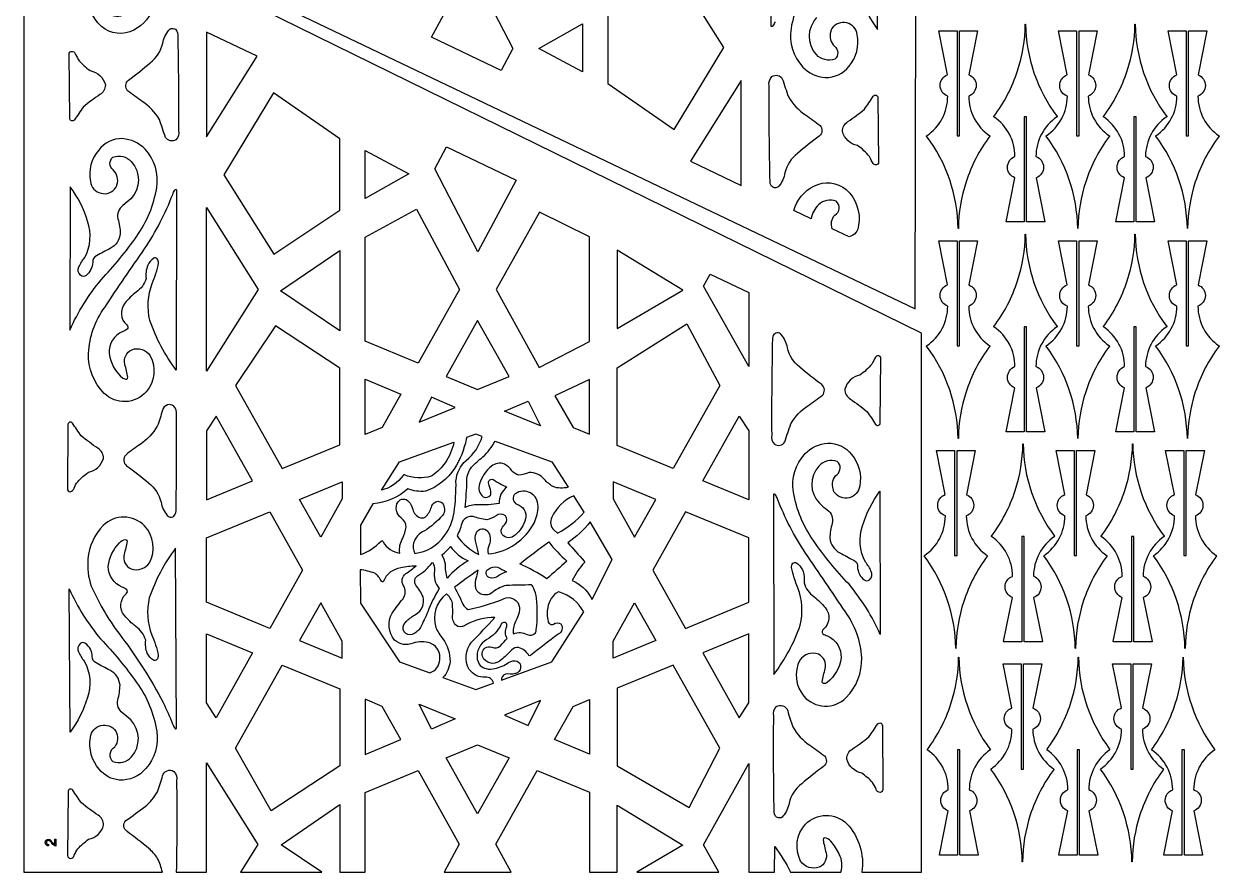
# Model space of a CAD drawing. Header units: millimetres. Extents: x -3878 to -2883, y 1430 to 3427.
# Drawn here: x -3875 to -2883, y 1430 to 2134 of the extents above; entities that cross this region are included whole.
import ezdxf

# ---------------------------------------------------------------- set-up
doc = ezdxf.new("R2010")
doc.units = ezdxf.units.MM
doc.layers.add('Default', color=70, linetype='Continuous')

msp = doc.modelspace()

# ---------------------------------------------------------------- linework, layer by layer
at = {"layer": 'Default'}
msp.add_lwpolyline([(-3874.99, 2251.1), (-3135.15, 1897.48), (-3131.81, 3427.08)], dxfattribs=at)
for points in [[(-3251.53, 2135.46, -0.086443), (-3253.23, 2132.1, -0.424748), (-3254.69, 2131.55), (-3254.49, 2281.21, -0.079206)], [(-3180.92, 2157.82, 0.086484), (-3166.41, 2129.14), (-3166.15, 2248, -0.068295)], [(-3221.68, 2170.12, 0.11336), (-3238.21, 2129.98, 0.233622), (-3228.55, 2097.94, 0.183691), (-3209.83, 2089.22, 0.239584), (-3190.07, 2098.72, 0.230445), (-3183.26, 2124.75, 0.690603), (-3204.31, 2129.86, 0.088334), (-3205.22, 2127.46, 0.299533), (-3202.06, 2115.14, -0.475634), (-3201.88, 2104.57, -0.308512), (-3217.17, 2108.27, -0.394499), (-3216.72, 2139.07, -0.039778)]]:
    msp.add_lwpolyline(points, format="xyb", dxfattribs=at)
for points in [[(-3251.93, 1430.08), (-3251.81, 1451.21, -0.041993), (-3238.61, 1430.08), (-3196.85, 1430.08, 0.20214), (-3198.18, 1444.86, 0.089549), (-3205.31, 1455.68, 0.240467), (-3210.65, 1458.53, 0.249398), (-3211.68, 1456.95, 0.027776), (-3209.14, 1446.17, -0.350829), (-3214.93, 1434.07, -0.341045), (-3230.26, 1439.16, -0.314169), (-3226.24, 1469.72, -0.418503), (-3191.91, 1470.15, -0.229374), (-3179.45, 1430.08), (-3129.99, 1430.08), (-3129.99, 1877.21), (-3874.99, 2243.1), (-3874.99, 1430.08), (-3760.06, 1430.08, 0.060262), (-3763.98, 1441.22, 0.093782), (-3771.4, 1449.64, 0.020778), (-3789.55, 1463.91, -0.477801), (-3790.27, 1472.76, 0.003225), (-3774.47, 1484.4, 0.092305), (-3764.07, 1496.74, 0.027343), (-3759.89, 1510.01, -0.498682), (-3750.53, 1513.6, -0.263913), (-3748.23, 1505.92, -0.006445), (-3748.47, 1430.08), (-3723.43, 1430.08), (-3723.43, 1520.81), (-3680.93, 1452.89), (-3695.28, 1430.08), (-3627.63, 1430.08), (-3661.46, 1452.77), (-3612.63, 1486.25), (-3612.63, 1430.08), (-3591.79, 1430.08), (-3591.79, 1496.03), (-3547.74, 1514.33), (-3513.57, 1453.29), (-3526.17, 1430.08), (-3470.62, 1430.08), (-3483.14, 1453.29), (-3448.96, 1514.33), (-3405.64, 1496.33), (-3405.64, 1430.08), (-3382.49, 1430.08), (-3382.49, 1485.55), (-3327.94, 1452.43), (-3366.1, 1430.08), (-3298.1, 1430.08), (-3310.79, 1452.63), (-3273.27, 1520.14), (-3273.27, 1430.08)], [(-3798.92, 2164.09), (-3798.89, 2163.97, -0.264388), (-3800.99, 2152.68, 0.5306), (-3802.21, 2141.1, 0.28227), (-3787.6, 2144.02, 0.145636), (-3781.33, 2155.69), (-3767.01, 2148.84, -0.201205), (-3783.61, 2128.62, -0.301184), (-3810.64, 2131.53, -0.253613), (-3820.84, 2161.11, -0.319324), (-3812.92, 2170.79)], [(-3050.23, 2094.82, 0.075188), (-3043.77, 2133.53, -0.984999), (-3043.59, 2133.53, 0.158189), (-3017.43, 2056.86, -0.427199), (-3017.45, 2056.73, 0.246783), (-3034.99, 2023.7, -0.711573), (-3034.86, 2006.09), (-3027.59, 1969.54, -0.472994), (-3027.68, 1969.44, 0.00008), (-3042.58, 1969.44, -0.414262), (-3042.67, 1969.53), (-3042.67, 2056.71), (-3044.69, 2056.71), (-3044.69, 1969.53, -0.414216), (-3044.78, 1969.44), (-3059.68, 1969.44, -0.472994), (-3059.77, 1969.54), (-3052.49, 2006.13, -0.701731), (-3052.37, 2023.66, 0.248166), (-3069.92, 2056.73, -0.427814), (-3069.94, 2056.86, 0.082025)], [(-2959.23, 2094.82, 0.075188), (-2952.77, 2133.53, -0.984999), (-2952.59, 2133.53, 0.158189), (-2926.43, 2056.86, -0.427199), (-2926.45, 2056.73, 0.246783), (-2943.99, 2023.7, -0.711573), (-2943.86, 2006.09), (-2936.59, 1969.54, -0.472994), (-2936.68, 1969.44, 0.00008), (-2951.58, 1969.44, -0.414262), (-2951.67, 1969.53), (-2951.67, 2056.71), (-2953.69, 2056.71), (-2953.69, 1969.53, -0.414216), (-2953.78, 1969.44), (-2968.68, 1969.44, -0.472994), (-2968.77, 1969.54), (-2961.49, 2006.13, -0.701731), (-2961.37, 2023.66, 0.248166), (-2978.92, 2056.73, -0.427814), (-2978.94, 2056.86, 0.082025)], [(-3788.23, 2087.06, 0.020506), (-3770.08, 2101.51, 0.174932), (-3759.73, 2117.61, -0.123758), (-3754.67, 2128.59, -0.573222), (-3748.05, 2127.68, -0.123075), (-3747.31, 2125.11, -0.006777), (-3746.68, 2045.37, -0.269714), (-3748.93, 2037.68, -0.42653), (-3757.49, 2039.5, 0.00318), (-3762.56, 2054.45, 0.115997), (-3776.76, 2069.48, -0.015127), (-3788.86, 2078.26, -0.42383)], [(-3092.92, 2002.71, 0.075188), (-3099.37, 1964, -0.984999), (-3099.55, 1964, 0.158189), (-3125.72, 2040.67, -0.427199), (-3125.69, 2040.8, 0.246783), (-3108.15, 2073.82, -0.711573), (-3108.28, 2091.44), (-3115.55, 2127.98, -0.472994), (-3115.46, 2128.09, 0.00008), (-3100.56, 2128.09, -0.414262), (-3100.47, 2128), (-3100.47, 2040.82), (-3098.45, 2040.82), (-3098.45, 2128, -0.414216), (-3098.36, 2128.09), (-3083.46, 2128.09, -0.472994), (-3083.37, 2127.98), (-3090.65, 2091.4, -0.701731), (-3090.77, 2073.87, 0.248166), (-3073.23, 2040.8, -0.427814), (-3073.2, 2040.67, 0.082025)], [(-2993.67, 2002.71, 0.075188), (-3000.12, 1964, -0.984999), (-3000.3, 1964, 0.158189), (-3026.47, 2040.67, -0.427199), (-3026.45, 2040.8, 0.246783), (-3008.9, 2073.82, -0.711573), (-3009.03, 2091.44), (-3016.3, 2127.98, -0.472994), (-3016.21, 2128.09, 0.00008), (-3001.31, 2128.09, -0.414262), (-3001.22, 2128), (-3001.22, 2040.82), (-2999.2, 2040.82), (-2999.2, 2128, -0.414216), (-2999.11, 2128.09), (-2984.21, 2128.09, -0.472994), (-2984.12, 2127.98), (-2991.41, 2091.4, -0.701731), (-2991.52, 2073.87, 0.248166), (-2973.98, 2040.8, -0.427814), (-2973.96, 2040.67, 0.082025)], [(-2902.67, 2002.71, 0.075188), (-2909.12, 1964, -0.984999), (-2909.3, 1964, 0.158189), (-2935.47, 2040.67, -0.427199), (-2935.45, 2040.8, 0.246783), (-2917.9, 2073.82, -0.711573), (-2918.03, 2091.44), (-2925.3, 2127.98, -0.472994), (-2925.21, 2128.09, 0.00008), (-2910.31, 2128.09, -0.414262), (-2910.22, 2128), (-2910.22, 2040.82), (-2908.2, 2040.82), (-2908.2, 2128, -0.414216), (-2908.11, 2128.09), (-2893.21, 2128.09, -0.472994), (-2893.12, 2127.98), (-2900.41, 2091.4, -0.701731), (-2900.52, 2073.87, 0.248166), (-2882.98, 2040.8, -0.427814), (-2882.96, 2040.67, 0.082025)], [(-3836.85, 2055.35), (-3836.86, 2055.54), (-3837.38, 2108.36, -0.583524), (-3834.59, 2110.86, -0.213218), (-3832.95, 2109.89, -0.026857), (-3829.89, 2104.12, 0.067631), (-3819.97, 2094.94, -0.290968), (-3807.37, 2083.15, -0.262406), (-3811.98, 2075.03, 0.025663), (-3825.7, 2064.77, 0.012763), (-3832.99, 2054.05, -0.726847)], [(-3214.76, 2040.7, 0.020506), (-3232.91, 2026.26, 0.174932), (-3243.27, 2010.16, -0.123758), (-3248.32, 1999.18, -0.573222), (-3254.94, 2000.09, -0.123075), (-3255.68, 2002.65, -0.006777), (-3256.31, 2082.4, -0.269714), (-3254.06, 2090.09, -0.42653), (-3245.51, 2088.27, 0.00318), (-3240.44, 2073.32, 0.115997), (-3226.23, 2058.28, -0.015127), (-3214.14, 2049.51, -0.42383)], [(-3166.14, 2072.42), (-3166.14, 2072.23), (-3165.61, 2019.41, -0.583524), (-3168.41, 2016.91, -0.213218), (-3170.05, 2017.88, -0.026857), (-3173.11, 2023.64, 0.067631), (-3183.03, 2032.82, -0.290968), (-3195.62, 2044.62, -0.262406), (-3191.02, 2052.74, 0.025663), (-3177.3, 2063, 0.012763), (-3170, 2073.72, -0.726847)], [(-3827.91, 1925.18, -0.357202), (-3829.29, 1932.09, -0.082144), (-3824.56, 1939.72, 0.20864), (-3822.07, 1969.95, 0.086484), (-3836.58, 1998.63), (-3836.84, 1879.77, -0.068295), (-3810.93, 1921.44, 0.038709), (-3781.31, 1957.65, 0.11336), (-3764.78, 1997.79, 0.233622), (-3774.44, 2029.82, 0.183691), (-3793.17, 2038.55, 0.239584), (-3812.92, 2029.05, 0.230445), (-3819.74, 2003.01, 0.690603), (-3798.68, 1997.9, 0.088334), (-3797.78, 2000.31, 0.299533), (-3800.93, 2012.63, -0.475634), (-3801.11, 2023.2, -0.308512), (-3785.82, 2019.5, -0.394499), (-3786.28, 1988.7, -0.039778), (-3792.87, 1983.14, 0.299111), (-3796.92, 1972.07, -0.063872), (-3794.97, 1959.72, -0.25494), (-3803.38, 1947.41, 0.006297), (-3814.79, 1941.32, 0.332396), (-3817.9, 1936.02, -0.216468), (-3823.43, 1924.99, -0.361667)], [(-3772.25, 1933.47, 0.124348), (-3773.54, 1922.59, -0.171984), (-3781.73, 1911.27, 0.053003), (-3791.12, 1902.08, 0.410921), (-3789.61, 1884.09, -0.433717), (-3789.15, 1880.43, -0.077739), (-3792.92, 1878.57, 0.322399), (-3804.23, 1860.29, 0.197218), (-3792.74, 1839.9, 0.160321), (-3789.63, 1838.98, 0.249131), (-3788.61, 1840.57, 0.027786), (-3791.2, 1851.33, -0.350097), (-3785.45, 1863.47, -0.341491), (-3770.1, 1858.48, -0.306802), (-3773.45, 1828.53, -0.432338), (-3808.33, 1827.25, -0.206013), (-3821.41, 1860.42, -0.144673), (-3807.87, 1898.58, -0.003386), (-3774.78, 1947.22, 0.053849), (-3751.46, 1992.3, -0.086443), (-3749.76, 1995.67, -0.424748), (-3748.31, 1996.21), (-3748.5, 1846.56, -0.079206), (-3770.37, 1887.6, -0.152055), (-3768.43, 1918.42, 0.051326), (-3763.16, 1935.37, 0.172307), (-3764.34, 1938.86, 0.346332), (-3767.19, 1939.25, 0.126385)], [(-3204.08, 1963.67), (-3204.1, 1963.8, -0.264388), (-3202, 1975.09, 0.5306), (-3200.78, 1986.67, 0.28227), (-3215.4, 1983.74, 0.145636), (-3221.67, 1972.08), (-3235.98, 1978.92, -0.201205), (-3219.38, 1999.15, -0.301184), (-3192.36, 1996.23, -0.253613), (-3182.15, 1966.66, -0.319324), (-3190.07, 1956.98)], [(-3050.23, 1920.58, 0.075188), (-3043.77, 1959.3, -0.984999), (-3043.59, 1959.3, 0.158189), (-3017.43, 1882.63, -0.427199), (-3017.45, 1882.5, 0.246783), (-3034.99, 1849.47, -0.711573), (-3034.86, 1831.86), (-3027.59, 1795.31, -0.472994), (-3027.68, 1795.2, 0.00008), (-3042.58, 1795.2, -0.414262), (-3042.67, 1795.29), (-3042.67, 1882.48), (-3044.69, 1882.48), (-3044.69, 1795.29, -0.414216), (-3044.78, 1795.2), (-3059.68, 1795.2, -0.472994), (-3059.77, 1795.31), (-3052.49, 1831.89, -0.701731), (-3052.37, 1849.43, 0.248166), (-3069.92, 1882.5, -0.427814), (-3069.94, 1882.63, 0.082025)], [(-2959.23, 1920.58, 0.075188), (-2952.77, 1959.3, -0.984999), (-2952.59, 1959.3, 0.158189), (-2926.43, 1882.63, -0.427199), (-2926.45, 1882.5, 0.246783), (-2943.99, 1849.47, -0.711573), (-2943.86, 1831.86), (-2936.59, 1795.31, -0.472994), (-2936.68, 1795.2, 0.00008), (-2951.58, 1795.2, -0.414262), (-2951.67, 1795.29), (-2951.67, 1882.48), (-2953.69, 1882.48), (-2953.69, 1795.29, -0.414216), (-2953.78, 1795.2), (-2968.68, 1795.2, -0.472994), (-2968.77, 1795.31), (-2961.49, 1831.89, -0.701731), (-2961.37, 1849.43, 0.248166), (-2978.92, 1882.5, -0.427814), (-2978.94, 1882.63, 0.082025)], [(-3092.92, 1828.48, 0.075188), (-3099.37, 1789.77, -0.984999), (-3099.55, 1789.77, 0.158189), (-3125.72, 1866.44, -0.427199), (-3125.69, 1866.56, 0.246783), (-3108.15, 1899.59, -0.711573), (-3108.28, 1917.21), (-3115.55, 1953.75, -0.472994), (-3115.46, 1953.86, 0.00008), (-3100.56, 1953.86, -0.414262), (-3100.47, 1953.77), (-3100.47, 1866.58), (-3098.45, 1866.58), (-3098.45, 1953.77, -0.414216), (-3098.36, 1953.86), (-3083.46, 1953.86, -0.472994), (-3083.37, 1953.75), (-3090.65, 1917.17, -0.701731), (-3090.77, 1899.63, 0.248166), (-3073.23, 1866.56, -0.427814), (-3073.2, 1866.44, 0.082025)], [(-2993.67, 1828.48, 0.075188), (-3000.12, 1789.77, -0.984999), (-3000.3, 1789.77, 0.158189), (-3026.47, 1866.44, -0.427199), (-3026.45, 1866.56, 0.246783), (-3008.9, 1899.59, -0.711573), (-3009.03, 1917.21), (-3016.3, 1953.75, -0.472994), (-3016.21, 1953.86, 0.00008), (-3001.31, 1953.86, -0.414262), (-3001.22, 1953.77), (-3001.22, 1866.58), (-2999.2, 1866.58), (-2999.2, 1953.77, -0.414216), (-2999.11, 1953.86), (-2984.21, 1953.86, -0.472994), (-2984.12, 1953.75), (-2991.41, 1917.17, -0.701731), (-2991.52, 1899.63, 0.248166), (-2973.98, 1866.56, -0.427814), (-2973.96, 1866.44, 0.082025)], [(-2902.67, 1828.48, 0.075188), (-2909.12, 1789.77, -0.984999), (-2909.3, 1789.77, 0.158189), (-2935.47, 1866.44, -0.427199), (-2935.45, 1866.56, 0.246783), (-2917.9, 1899.59, -0.711573), (-2918.03, 1917.21), (-2925.3, 1953.75, -0.472994), (-2925.21, 1953.86, 0.00008), (-2910.31, 1953.86, -0.414262), (-2910.22, 1953.77), (-2910.22, 1866.58), (-2908.2, 1866.58), (-2908.2, 1953.77, -0.414216), (-2908.11, 1953.86), (-2893.21, 1953.86, -0.472994), (-2893.12, 1953.75), (-2900.41, 1917.17, -0.701731), (-2900.52, 1899.63, 0.248166), (-2882.98, 1866.56, -0.427814), (-2882.96, 1866.44, 0.082025)], [(-3212.76, 1834.48, -0.020506), (-3230.91, 1848.92, -0.174932), (-3241.26, 1865.03, 0.123758), (-3246.32, 1876.01, 0.573222), (-3252.94, 1875.1, 0.123075), (-3253.68, 1872.53, 0.006777), (-3254.31, 1792.79, 0.269714), (-3252.06, 1785.1, 0.42653), (-3243.5, 1786.92, -0.00318), (-3238.43, 1801.87, -0.115997), (-3224.23, 1816.9, 0.015127), (-3212.13, 1825.68, 0.42383)], [(-3164.14, 1802.77), (-3164.13, 1802.96), (-3163.61, 1855.78, 0.583524), (-3166.41, 1858.28, 0.213218), (-3168.04, 1857.31, 0.026857), (-3171.11, 1851.54, -0.067631), (-3181.02, 1842.36, 0.290968), (-3193.62, 1830.57, 0.262406), (-3189.01, 1822.45, -0.025663), (-3175.29, 1812.19, -0.012763), (-3168, 1801.47, 0.726847)], [(-3755.85, 1817.62, 0.24666), (-3760.06, 1813.34, -0.027343), (-3764.25, 1800.07, -0.115738), (-3778.39, 1784.94, 0.015094), (-3790.45, 1776.09, 0.448773), (-3789.72, 1767.23, -0.020778), (-3771.58, 1752.96, -0.175205), (-3761.16, 1736.93, 0.124943), (-3756.06, 1725.98, 0.5741), (-3749.45, 1726.93, 0.122783), (-3748.71, 1729.5, 0.006777), (-3748.41, 1809.25, 0.263913), (-3750.7, 1816.93, 0.217884)], [(-3836.61, 1745.66, 0.312864), (-3833.35, 1748.55, -0.139682), (-3826.01, 1758.13, -0.018911), (-3821.5, 1761.73, 0.280916), (-3808.99, 1773.32, 0.274982), (-3813.59, 1781.69, -0.025719), (-3827.35, 1791.87, -0.01279), (-3834.69, 1802.54, 0.748308), (-3838.55, 1801.02), (-3838.86, 1748.2, 0.399768)], [(-3585.34, 1735.52), (-3595.54, 1718), (-3595.61, 1693.55, 0.125472), (-3578.53, 1704.71, -0.534392), (-3576.77, 1703.98, 0.235946), (-3563.04, 1694.69, -0.161189), (-3560.6, 1707.06, 0.093652), (-3557.72, 1716.34, 0.24212), (-3561.74, 1723.9, -0.407968), (-3564.44, 1737.17, -0.48972), (-3555.64, 1737.58, -0.137177), (-3552.2, 1730.82, 0.259964), (-3545.91, 1724.04, 0.294367), (-3540.82, 1725.58, 0.115694), (-3536.38, 1733.88, -0.260914), (-3531.46, 1737.67, -0.193615), (-3527.87, 1736.37, -0.35846), (-3527.62, 1726.02, -0.078424), (-3542.6, 1713.06, 0.227439), (-3551.49, 1703.19, 0.180437), (-3550.51, 1694.51, 0.218334), (-3525.85, 1709.3, 0.128012), (-3517.92, 1728.47, 0.039134), (-3516.34, 1754.4, -0.192198), (-3507.99, 1771.61, 0.160372), (-3494.62, 1791.56), (-3499.88, 1793.46), (-3507.72, 1790.61, -0.083565), (-3507.83, 1789.24, -0.090015), (-3517.6, 1764.91, -0.164998), (-3541.64, 1746.04, -0.062986), (-3541.85, 1745.99, -0.112581), (-3556.32, 1747.93, -0.157496)], [(-3560.27, 1759.1, -0.172507), (-3578.21, 1746.79), (-3563.11, 1770.51), (-3518, 1786.87, -0.094164), (-3525.22, 1769.69), (-3525.22, 1769.69, -0.087436), (-3535.85, 1759.18), (-3535.85, 1759.18, -0.071711), (-3536.9, 1758.44, -0.166182), (-3559.16, 1759.54, 0.382931)], [(-3480.57, 1735.82, -0.055124), (-3498.37, 1734.84, 0.108731), (-3508.81, 1732.52, 0.025779), (-3507.29, 1755.03, -0.178289), (-3503.37, 1765.89), (-3503.37, 1765.89, -0.035364), (-3494.02, 1774.58, 0.078847), (-3483.87, 1787.66), (-3436.65, 1770.51), (-3423.23, 1749.4, -0.17089), (-3435.97, 1749.94, -0.07806), (-3442.94, 1755.9, 0.234516), (-3455.65, 1761.6, -0.056939), (-3464.1, 1759.38, -0.1886), (-3469.92, 1763.08, 0.121245), (-3476.19, 1768.5, 0.281187), (-3486.89, 1766.79, 0.151531), (-3496.82, 1752.17, 0.331289), (-3493.71, 1741.51, 0.401515), (-3487.76, 1742.86, 0.107941), (-3487.43, 1743.96, 0.119899), (-3488.84, 1750.9, -0.230232), (-3488.93, 1754.85, -0.337465), (-3485.49, 1755.71, 0.046703), (-3474.07, 1749.53, 0.244621)], [(-3173.08, 1672.6, 0.357202), (-3171.7, 1679.51, 0.082144), (-3176.43, 1687.14, -0.20864), (-3178.92, 1717.36, -0.086484), (-3164.41, 1746.05), (-3164.15, 1627.19, 0.068295), (-3190.06, 1668.85, -0.038709), (-3219.68, 1705.07, -0.11336), (-3236.21, 1745.2, -0.233622), (-3226.55, 1777.24, -0.183691), (-3207.82, 1785.97, -0.239584), (-3188.07, 1776.47, -0.230445), (-3181.25, 1750.43, -0.690603), (-3202.31, 1745.32, -0.088334), (-3203.22, 1747.73, -0.299533), (-3200.06, 1760.04, 0.475634), (-3199.88, 1770.61, 0.308512), (-3215.17, 1766.91, 0.394499), (-3214.72, 1736.12, 0.039778), (-3208.12, 1730.56, -0.299111), (-3204.07, 1719.49, 0.063872), (-3206.02, 1707.14, 0.25494), (-3197.61, 1694.83, -0.006297), (-3186.2, 1688.74, -0.332396), (-3183.09, 1683.44, 0.216468), (-3177.56, 1672.41, 0.361667)], [(-3094.92, 1654.48, 0.075188), (-3101.37, 1615.77, -0.984999), (-3101.55, 1615.77, 0.158189), (-3127.72, 1692.44, -0.427199), (-3127.69, 1692.56, 0.246783), (-3110.15, 1725.59, -0.711573), (-3110.28, 1743.21), (-3117.55, 1779.75, -0.472994), (-3117.46, 1779.86, 0.00008), (-3102.56, 1779.86, -0.414262), (-3102.47, 1779.77), (-3102.47, 1692.58), (-3100.45, 1692.58), (-3100.45, 1779.77, -0.414216), (-3100.36, 1779.86), (-3085.46, 1779.86, -0.472994), (-3085.37, 1779.75), (-3092.65, 1743.17, -0.701731), (-3092.77, 1725.63, 0.248166), (-3075.23, 1692.56, -0.427814), (-3075.2, 1692.44, 0.082025)], [(-3052.23, 1746.58, 0.075188), (-3045.77, 1785.3, -0.984999), (-3045.59, 1785.3, 0.158189), (-3019.43, 1708.63, -0.427199), (-3019.45, 1708.5, 0.246783), (-3036.99, 1675.47, -0.711573), (-3036.86, 1657.86), (-3029.59, 1621.31, -0.472994), (-3029.68, 1621.2, 0.00008), (-3044.58, 1621.2, -0.414262), (-3044.67, 1621.29), (-3044.67, 1708.48), (-3046.69, 1708.48), (-3046.69, 1621.29, -0.414216), (-3046.78, 1621.2), (-3061.68, 1621.2, -0.472994), (-3061.77, 1621.31), (-3054.49, 1657.89, -0.701731), (-3054.37, 1675.43, 0.248166), (-3071.92, 1708.5, -0.427814), (-3071.94, 1708.63, 0.082025)], [(-2995.67, 1654.48, 0.075188), (-3002.12, 1615.77, -0.984999), (-3002.3, 1615.77, 0.158189), (-3028.47, 1692.44, -0.427199), (-3028.45, 1692.56, 0.246783), (-3010.9, 1725.59, -0.711573), (-3011.03, 1743.21), (-3018.3, 1779.75, -0.472994), (-3018.21, 1779.86, 0.00008), (-3003.31, 1779.86, -0.414262), (-3003.22, 1779.77), (-3003.22, 1692.58), (-3001.2, 1692.58), (-3001.2, 1779.77, -0.414216), (-3001.11, 1779.86), (-2986.21, 1779.86, -0.472994), (-2986.12, 1779.75), (-2993.41, 1743.17, -0.701731), (-2993.52, 1725.63, 0.248166), (-2975.98, 1692.56, -0.427814), (-2975.96, 1692.44, 0.082025)], [(-2961.23, 1746.58, 0.075188), (-2954.77, 1785.3, -0.984999), (-2954.59, 1785.3, 0.158189), (-2928.43, 1708.63, -0.427199), (-2928.45, 1708.5, 0.246783), (-2945.99, 1675.47, -0.711573), (-2945.86, 1657.86), (-2938.59, 1621.31, -0.472994), (-2938.68, 1621.2, 0.00008), (-2953.58, 1621.2, -0.414262), (-2953.67, 1621.29), (-2953.67, 1708.48), (-2955.69, 1708.48), (-2955.69, 1621.29, -0.414216), (-2955.78, 1621.2), (-2970.68, 1621.2, -0.472994), (-2970.77, 1621.31), (-2963.49, 1657.89, -0.701731), (-2963.37, 1675.43, 0.248166), (-2980.92, 1708.5, -0.427814), (-2980.94, 1708.63, 0.082025)], [(-2904.67, 1654.48, 0.075188), (-2911.12, 1615.77, -0.984999), (-2911.3, 1615.77, 0.158189), (-2937.47, 1692.44, -0.427199), (-2937.45, 1692.56, 0.246783), (-2919.9, 1725.59, -0.711573), (-2920.03, 1743.21), (-2927.3, 1779.75, -0.472994), (-2927.21, 1779.86, 0.00008), (-2912.31, 1779.86, -0.414262), (-2912.22, 1779.77), (-2912.22, 1692.58), (-2910.2, 1692.58), (-2910.2, 1779.77, -0.414216), (-2910.11, 1779.86), (-2895.21, 1779.86, -0.472994), (-2895.12, 1779.75), (-2902.41, 1743.17, -0.701731), (-2902.52, 1725.63, 0.248166), (-2884.98, 1692.56, -0.427814), (-2884.96, 1692.44, 0.082025)], [(-3515.48, 1708.94, 0.119776), (-3497.42, 1693.56, 0.045698), (-3499.7, 1702.74, -0.192011), (-3499.34, 1711.72, -0.524316), (-3490, 1712.92, -0.261481), (-3488.87, 1701.65, 0.130982), (-3489.68, 1694.01, 0.254858), (-3451.26, 1720.14, 0.110118), (-3448.21, 1733.66, 0.610354), (-3467.13, 1743.96, 0.572121), (-3465.74, 1735.33, -0.391735), (-3458.59, 1723.09, -0.157271), (-3467.3, 1709.54, -0.427734), (-3477.94, 1710.01, -0.320865), (-3478.3, 1715.09, -0.060779), (-3475.18, 1719.15, 0.322721), (-3475.28, 1725.59), (-3475.28, 1725.59, 0.355403), (-3483.09, 1725.57, -0.113621), (-3490.74, 1722.44, -0.056422), (-3502.22, 1725.13, 0.27598), (-3511.05, 1720.79, -0.051473)], [(-3409.96, 1728.53), (-3418.6, 1742.14, 0.190755), (-3436.74, 1724.41, 0.360966), (-3434.84, 1713.73), (-3432.22, 1711.36, 0.094875)], [(-3228.74, 1680.88, -0.124348), (-3227.45, 1670.01, 0.171984), (-3219.26, 1658.69, -0.053003), (-3209.87, 1649.49, -0.410921), (-3211.38, 1631.51, 0.433717), (-3211.84, 1627.85, 0.077739), (-3208.07, 1625.99, -0.322399), (-3196.76, 1607.71, -0.197218), (-3208.25, 1587.32, -0.160321), (-3211.36, 1586.4, -0.249131), (-3212.38, 1587.98, -0.027786), (-3209.79, 1598.75, 0.350097), (-3215.54, 1610.89, 0.341491), (-3230.89, 1605.9, 0.306802), (-3227.54, 1575.95, 0.432338), (-3192.66, 1574.67, 0.206013), (-3179.58, 1607.84, 0.144673), (-3193.12, 1646, 0.003386), (-3226.21, 1694.63, -0.053849), (-3249.53, 1739.72, 0.086443), (-3251.23, 1743.09, 0.424748), (-3252.68, 1743.63), (-3252.49, 1593.98, 0.079206), (-3230.62, 1635.02, 0.152055), (-3232.56, 1665.84, -0.051326), (-3237.84, 1682.79, -0.172307), (-3236.65, 1686.28, -0.346332), (-3233.8, 1686.67, -0.126385)], [(-3772.57, 1611.67, -0.124595), (-3773.9, 1622.54, 0.172423), (-3782.14, 1633.81, -0.054769), (-3791.57, 1642.95, -0.410266), (-3790.13, 1660.94, 0.433271), (-3789.68, 1664.6, 0.077861), (-3793.46, 1666.44, -0.30209), (-3805.04, 1683.73, -0.166916), (-3795.68, 1703.19, -0.240467), (-3790.34, 1706.05, -0.249398), (-3789.31, 1704.47, -0.027776), (-3791.85, 1693.69, 0.350829), (-3786.06, 1681.59, 0.341045), (-3770.73, 1686.68, 0.314169), (-3774.75, 1717.24, 0.418503), (-3809.08, 1717.67, 0.174326), (-3821.79, 1690, 0.109576), (-3819.05, 1667.36, 0.062275), (-3793.58, 1624.69, -0.041735), (-3759.47, 1570.9, -0.014891), (-3751.54, 1552.97, 0.086617), (-3749.83, 1549.62, 0.424926), (-3748.37, 1549.08), (-3749.18, 1698.73, 0.07905), (-3770.88, 1657.55, 0.152063), (-3768.81, 1626.75, -0.051417), (-3763.47, 1609.82, -0.189517), (-3764.65, 1606.33, -0.346809), (-3767.49, 1605.92, -0.126453)], [(-3403.65, 1656.33), (-3403.13, 1657.15), (-3386.63, 1689.38), (-3404.95, 1720.59, -0.07883), (-3423.61, 1703.36, 0.009925), (-3409.84, 1688.14, -0.426734), (-3409.77, 1686.88, 0.065646), (-3419.99, 1672, -0.17501), (-3404.27, 1657.57), (-3404.27, 1657.57, -0.010745)], [(-3520.98, 1700.22, 0.129064), (-3506.31, 1688.29, 0.074171), (-3523.69, 1673.96, -0.070702), (-3525.03, 1685.53, 0.113861), (-3528.15, 1693.16, 0.063971), (-3521.06, 1700.11), (-3521.06, 1700.11)], [(-3463.45, 1685.75, -0.015325), (-3439.35, 1703.93, 0.04614), (-3424.2, 1688.03, 0.005713), (-3440.93, 1673.48, 0.038778)], [(-3530.21, 1665.29, 0.054461), (-3539.79, 1645.91, -0.017492), (-3545.83, 1633.08, -0.170857), (-3552.6, 1627.14, -0.30963), (-3559.36, 1629.28, -0.325592), (-3558.27, 1637.24, -0.038721), (-3557.17, 1638.47, -0.044167), (-3549.88, 1643.88, 0.353711), (-3543.7, 1658.47, 0.066387), (-3549.62, 1668.19, -0.411746), (-3548.35, 1675.84, 0.121544), (-3536.25, 1686.73), (-3536.25, 1686.73), (-3535.9, 1687.26, -0.143735), (-3534.12, 1680.17, 0.23007)], [(-3595.97, 1680.95), (-3595.64, 1653.23), (-3563.12, 1604.44), (-3538.1, 1595.37, 0.320336), (-3529.86, 1606.41, 0.331969), (-3536.7, 1619.57, 0.014567), (-3537.59, 1620.04, 0.163555), (-3551.94, 1620.07, -0.301709), (-3567.29, 1622.59, -0.313436), (-3569.37, 1644.86, -0.020953), (-3560.32, 1656.86, 0.307944), (-3559.86, 1667.62, -0.400323), (-3557.93, 1677.73, 0.039296), (-3549.5, 1684.13, 0.02405), (-3562.24, 1682.56, 0.259406), (-3576.56, 1671.33, -0.587979), (-3578.08, 1671.29, 0.111986), (-3583.83, 1678.01, 0.056208)], [(-3453.56, 1668.32, -0.002135), (-3474.69, 1667.91, 0.11238), (-3486.83, 1661.58, -0.396764), (-3498.8, 1663.21, -0.112924), (-3499.78, 1665.44, -0.144638), (-3499.09, 1675.16, 0.024127), (-3497.92, 1680.54, 0.008608), (-3517.6, 1666.36, -0.040978), (-3510.69, 1652.35, 0.119194), (-3506.16, 1647.92, 0.043721), (-3478.07, 1656.19, -0.406382), (-3465.09, 1653.75, -0.254662), (-3465.31, 1641.51, 0.074005), (-3468.93, 1631.41, 0.078937), (-3468.55, 1627.68, -0.239674), (-3457.26, 1627.14, 0.346212), (-3450.35, 1628.62, 0.166462), (-3449.69, 1631.4, 0.060766), (-3449.64, 1657.24, 0.090993), (-3451.91, 1665.8), (-3451.91, 1665.8, 0.070578)], [(-3474.38, 1679.14, 0.082143), (-3481.07, 1675.79, -0.235479), (-3488.8, 1674.38, -0.640175), (-3489.42, 1681.51, -0.234123), (-3482.01, 1683.06, -0.021157)], [(-3828.26, 1619.6, 0.353881), (-3829.61, 1612.69, 0.082113), (-3824.86, 1605.08, -0.208904), (-3822.24, 1574.88, -0.086345), (-3836.63, 1546.1), (-3837.38, 1664.95, 0.068438), (-3811.29, 1623.46, -0.038835), (-3781.53, 1587.43, -0.121623), (-3764.76, 1546.8, -0.22635), (-3773.76, 1516, -0.242341), (-3795.8, 1506.44, -0.208918), (-3812.42, 1515.33, -0.224816), (-3819.77, 1541.82, -0.688915), (-3798.76, 1547.11, -0.265065), (-3799.43, 1534.02, -0.015041), (-3799.92, 1533.39, 0.529776), (-3801.07, 1521.76, 0.308634), (-3785.78, 1525.56, 0.394552), (-3786.36, 1556.34, 0.040002), (-3792.98, 1561.87, -0.299751), (-3797.08, 1572.91, 0.063831), (-3795.18, 1585.27, 0.255589), (-3803.64, 1597.53, -0.006267), (-3815.07, 1603.55, -0.333186), (-3818.21, 1608.83, 0.216277), (-3823.82, 1619.83, 0.361529)], [(-3499.88, 1581.49), (-3485.07, 1586.85, 0.374449), (-3491.99, 1591.66, -0.256515), (-3505.35, 1598.18, -0.308165), (-3503.5, 1620.81, 0.007627), (-3484.01, 1641.28, 0.130802), (-3507.52, 1635.38, -0.19928), (-3514.77, 1633.84, -0.307239), (-3519.12, 1642.1, 0.042642), (-3519.34, 1653.21, 0.180927), (-3524.17, 1660.81, 0.319504), (-3533.1, 1633.06, 0.054033), (-3527.37, 1623.65, -0.166081), (-3521.26, 1604.8, -0.169094), (-3527.21, 1591.4)], [(-3410.26, 1645.94, 0.191192), (-3430.45, 1662.42, 0.005248), (-3431.33, 1662.71, 0.227781), (-3440.18, 1649.55, 0.101613), (-3439.9, 1638.09, 0.518279), (-3435.36, 1635.76, -0.289941), (-3429.32, 1636.15, -0.471569), (-3431.64, 1627.34, 0.003928), (-3454.53, 1609.64, -0.388198), (-3455.74, 1609.75, 0.184808), (-3464.36, 1616.32, 0.215902), (-3469.98, 1614.51, -0.027099), (-3479, 1605.96, -0.434971), (-3493.11, 1606.68, -0.432111), (-3492.02, 1616.15, -0.239954), (-3486.6, 1616.68, 0.305245), (-3479.35, 1617.87, -0.004872), (-3473.91, 1623.85, -0.247573), (-3474.27, 1633.78, 0.257412), (-3475, 1636.92, 0.440874), (-3479.1, 1635.19, -0.161643), (-3490.61, 1623.12, 0.313158), (-3498.68, 1606.64, 0.315774), (-3491.17, 1598.86, 0.132981), (-3484.12, 1598.93, 0.098884), (-3472.62, 1603.89, -0.214489), (-3465.45, 1605.11, -0.680386), (-3466.9, 1594.81, -0.12562), (-3471.44, 1594.41, 0.329253), (-3478.07, 1591.98, 0.195203), (-3478.46, 1589.25), (-3436.65, 1604.44)], [(-3105.56, 1569.58, 0.075188), (-3099.11, 1608.3, -0.984999), (-3098.93, 1608.3, 0.158189), (-3072.76, 1531.63, -0.427199), (-3072.78, 1531.5, 0.246783), (-3090.33, 1498.47, -0.711573), (-3090.2, 1480.86), (-3082.93, 1444.31, -0.472994), (-3083.02, 1444.2, 0.00008), (-3097.92, 1444.2, -0.414262), (-3098.01, 1444.29), (-3098.01, 1531.48), (-3100.03, 1531.48), (-3100.03, 1444.29, -0.414216), (-3100.12, 1444.2), (-3115.02, 1444.2, -0.472994), (-3115.1, 1444.31), (-3107.82, 1480.89, -0.701731), (-3107.7, 1498.43, 0.248166), (-3125.25, 1531.5, -0.427814), (-3125.27, 1531.63, 0.082025)], [(-3006.31, 1569.58, 0.075188), (-2999.86, 1608.3, -0.984999), (-2999.68, 1608.3, 0.158189), (-2973.51, 1531.63, -0.427199), (-2973.53, 1531.5, 0.246783), (-2991.08, 1498.47, -0.711573), (-2990.95, 1480.86), (-2983.68, 1444.31, -0.472994), (-2983.77, 1444.2, 0.00008), (-2998.67, 1444.2, -0.414262), (-2998.76, 1444.29), (-2998.76, 1531.48), (-3000.78, 1531.48), (-3000.78, 1444.29, -0.414216), (-3000.87, 1444.2), (-3015.77, 1444.2, -0.472994), (-3015.86, 1444.31), (-3008.58, 1480.89, -0.701731), (-3008.46, 1498.43, 0.248166), (-3026, 1531.5, -0.427814), (-3026.03, 1531.63, 0.082025)], [(-2919.31, 1569.58, 0.075188), (-2912.86, 1608.3, -0.984999), (-2912.68, 1608.3, 0.158189), (-2886.51, 1531.63, -0.427199), (-2886.53, 1531.5, 0.246783), (-2904.08, 1498.47, -0.711573), (-2903.95, 1480.86), (-2896.68, 1444.31, -0.472994), (-2896.77, 1444.2, 0.00008), (-2911.67, 1444.2, -0.414262), (-2911.76, 1444.29), (-2911.76, 1531.48), (-2913.78, 1531.48), (-2913.78, 1444.29, -0.414216), (-2913.87, 1444.2), (-2928.77, 1444.2, -0.472994), (-2928.86, 1444.31), (-2921.58, 1480.89, -0.701731), (-2921.46, 1498.43, 0.248166), (-2939, 1531.5, -0.427814), (-2939.03, 1531.63, 0.082025)], [(-3039.67, 1477.48, 0.075188), (-3046.12, 1438.77, -0.984999), (-3046.3, 1438.77, 0.158189), (-3072.47, 1515.44, -0.427199), (-3072.45, 1515.56, 0.246783), (-3054.9, 1548.59, -0.711573), (-3055.03, 1566.21), (-3062.3, 1602.75, -0.472994), (-3062.21, 1602.86, 0.00008), (-3047.31, 1602.86, -0.414262), (-3047.22, 1602.77), (-3047.22, 1515.58), (-3045.2, 1515.58), (-3045.2, 1602.77, -0.414216), (-3045.11, 1602.86), (-3030.21, 1602.86, -0.472994), (-3030.12, 1602.75), (-3037.41, 1566.17, -0.701731), (-3037.52, 1548.63, 0.248166), (-3019.98, 1515.56, -0.427814), (-3019.96, 1515.44, 0.082025)], [(-2948.67, 1477.48, 0.075188), (-2955.12, 1438.77, -0.984999), (-2955.3, 1438.77, 0.158189), (-2981.47, 1515.44, -0.427199), (-2981.45, 1515.56, 0.246783), (-2963.9, 1548.59, -0.711573), (-2964.03, 1566.21), (-2971.3, 1602.75, -0.472994), (-2971.21, 1602.86, 0.00008), (-2956.31, 1602.86, -0.414262), (-2956.22, 1602.77), (-2956.22, 1515.58), (-2954.2, 1515.58), (-2954.2, 1602.77, -0.414216), (-2954.11, 1602.86), (-2939.21, 1602.86, -0.472994), (-2939.12, 1602.75), (-2946.41, 1566.17, -0.701731), (-2946.52, 1548.63, 0.248166), (-2928.98, 1515.56, -0.427814), (-2928.96, 1515.44, 0.082025)], [(-3245.14, 1568.04, -0.24666), (-3240.93, 1563.75, 0.027343), (-3236.74, 1550.49, 0.115738), (-3222.6, 1535.36, -0.015094), (-3210.54, 1526.51, -0.448773), (-3211.27, 1517.65, 0.020778), (-3229.41, 1503.38, 0.175205), (-3239.83, 1487.35, -0.124943), (-3244.93, 1476.4, -0.5741), (-3251.55, 1477.35, -0.122783), (-3252.28, 1479.92, -0.006777), (-3252.58, 1559.67, -0.263913), (-3250.29, 1567.35, -0.217884)], [(-3164.38, 1496.08, -0.312864), (-3167.64, 1498.96, 0.139682), (-3174.98, 1508.55, 0.018911), (-3179.49, 1512.15, -0.280916), (-3192, 1523.73, -0.274982), (-3187.4, 1532.11, 0.025719), (-3173.64, 1542.29, 0.01279), (-3166.3, 1552.96, -0.748308), (-3162.44, 1551.44), (-3162.13, 1498.62, -0.399768)], [(-3836.43, 1441.24, 0.312864), (-3833.17, 1444.12, -0.139682), (-3825.83, 1453.7, -0.018911), (-3821.32, 1457.3, 0.280916), (-3808.81, 1468.89, 0.274982), (-3813.41, 1477.26, -0.025719), (-3827.17, 1487.44, -0.01279), (-3834.51, 1498.11, 0.748308), (-3838.37, 1496.59), (-3838.68, 1443.77, 0.399768)], [(-3849.41, 1457.39), (-3848.37, 1457.39), (-3848.37, 1451.57, -0.168098), (-3851.63, 1453.82, 0.141392), (-3854.1, 1456.11, 1.222807), (-3854.55, 1452.88), (-3854.67, 1451.77, -0.597732), (-3856.51, 1456.64, -0.3833), (-3852.65, 1456.44, 0.083203), (-3849.41, 1453.07)]]:
    msp.add_lwpolyline(points, format="xyb", close=True, dxfattribs=at)
for points in [[(-3536.68, 2122.65), (-3504.68, 2182.03), (-3469.18, 2113.2), (-3478.81, 2094.99)], [(-3390.36, 2143.59), (-3390.36, 2084.25), (-3335.25, 2046.22), (-3293.91, 2114.07), (-3335.52, 2179.91)], [(-3411.21, 2133.92), (-3411.21, 2094.06), (-3447.45, 2113.31)], [(-3681.37, 2106.91), (-3723.43, 2127.01), (-3723.43, 2040.04)], [(-3321.62, 2019.86), (-3279.57, 1999.76), (-3279.57, 2086.72)], [(-3612.63, 1979.12), (-3612.63, 2038.45), (-3667.74, 2076.49), (-3709.08, 2008.63), (-3667.47, 1942.79)], [(-3591.79, 1988.79), (-3591.79, 2028.64), (-3555.55, 2009.39)], [(-3466.32, 2004.12), (-3498.32, 1944.74), (-3533.81, 2013.56), (-3524.18, 2031.78)], [(-3680.57, 1913.52), (-3723.43, 1845.74), (-3723.43, 1981.3)], [(-3591.79, 1870.57), (-3591.79, 1956.89), (-3549.24, 1980), (-3513.56, 1913.32), (-3547.74, 1852.27)], [(-3405.64, 1870.22), (-3405.64, 1957.07), (-3447.16, 1977.45), (-3483.13, 1913.3), (-3447.33, 1848.61)], [(-3612.63, 1879.2), (-3661.91, 1912.42), (-3612.63, 1945.64)], [(-3382.49, 1880.92), (-3327.94, 1912.87), (-3382.49, 1945.98)], [(-3305.23, 1926.06), (-3273.27, 1910.79), (-3273.27, 1849.38), (-3310.79, 1916.06)], [(-3498.35, 1830.46), (-3472.23, 1841.3), (-3498.35, 1887.74), (-3524.47, 1841.3)], [(-3382.49, 1783.91), (-3382.49, 1848.44), (-3324.6, 1884.9), (-3297.46, 1833.78), (-3336.13, 1764.82)], [(-3612.63, 1784.57), (-3612.63, 1848.25), (-3666.18, 1883.26), (-3699.22, 1833.74), (-3660.57, 1764.82)], [(-3591.79, 1793.17), (-3591.79, 1839.02), (-3562.1, 1826.65), (-3577.55, 1799.02)], [(-3405.64, 1793.46), (-3405.64, 1838.64), (-3434.18, 1825.13), (-3419.15, 1799.02)], [(-3536.73, 1824.02), (-3546.78, 1803.38), (-3516.91, 1815.58)], [(-3456.36, 1820.88), (-3446.3, 1800.23), (-3476.17, 1812.43)], [(-3723.43, 1796.08), (-3723.43, 1738.9), (-3685.3, 1754.62), (-3715.47, 1808.44)], [(-3273.27, 1796.08), (-3273.27, 1738.9), (-3311.39, 1754.62), (-3281.23, 1808.44)], [(-3610.75, 1739.72), (-3628.62, 1707.82), (-3646.22, 1739.2), (-3610.75, 1753.82)], [(-3385.95, 1739.72), (-3368.08, 1707.82), (-3350.48, 1739.2), (-3385.95, 1753.82)], [(-3723.43, 1680.64), (-3723.43, 1707.36), (-3670.95, 1728.99), (-3643.82, 1680.64), (-3670.95, 1632.29), (-3723.43, 1653.93)], [(-3273.27, 1680.64), (-3273.27, 1707.36), (-3325.75, 1728.99), (-3352.88, 1680.64), (-3325.75, 1632.29), (-3273.27, 1653.93)], [(-3610.75, 1621.57), (-3628.62, 1653.47), (-3646.22, 1622.08), (-3610.75, 1607.46)], [(-3385.95, 1621.57), (-3368.08, 1653.47), (-3350.48, 1622.08), (-3385.95, 1607.46)], [(-3723.43, 1570.52), (-3723.43, 1627.7), (-3685.3, 1611.98), (-3715.47, 1558.16)], [(-3273.27, 1570.52), (-3273.27, 1627.7), (-3311.39, 1611.98), (-3281.23, 1558.16)], [(-3612.63, 1582.04), (-3612.63, 1518.25), (-3669.77, 1480.97), (-3699.25, 1532.8), (-3660.57, 1601.78)], [(-3382.49, 1518.18), (-3322.83, 1483.77), (-3297.45, 1532.81), (-3336.13, 1601.78), (-3382.49, 1582.69)], [(-3591.79, 1527.59), (-3562.1, 1539.95), (-3577.55, 1567.58), (-3591.79, 1573.43)], [(-3536.73, 1548.66), (-3546.78, 1569.3), (-3516.91, 1557.1)], [(-3456.36, 1551.81), (-3446.3, 1572.45), (-3476.17, 1560.25)], [(-3405.64, 1573.14), (-3405.64, 1527.89), (-3434.6, 1539.95), (-3419.15, 1567.58)], [(-3498.35, 1535.62), (-3472.23, 1524.78), (-3498.35, 1478.35), (-3524.47, 1524.78)]]:
    msp.add_lwpolyline(points, close=True, dxfattribs=at)

doc.saveas('drawing.dxf')
